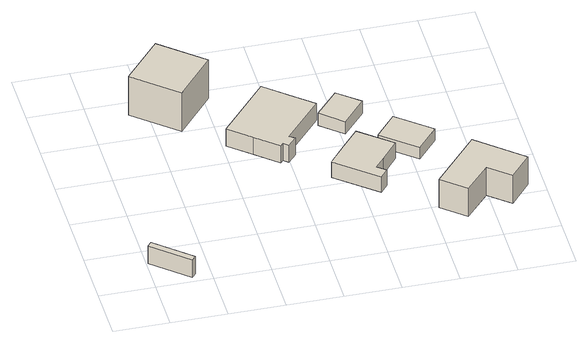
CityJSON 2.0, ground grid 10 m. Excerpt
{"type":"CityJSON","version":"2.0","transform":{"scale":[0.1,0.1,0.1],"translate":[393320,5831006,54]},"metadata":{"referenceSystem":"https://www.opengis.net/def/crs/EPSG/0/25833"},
"CityObjects":{
"building1":{"type":"Building","attributes":{"Gemeindeschluessel":"11000003","BezugspunktDach":"2200","function":"51009_1610","measuredHeight":3.8,"storeysAboveGround":0},"address":[{"country":"Germany","locality":"Berlin"}],"geometry":[{"type":"Solid","lod":"1","boundaries":[[[[0,1,2,3]],[[4,5,6,7]],[[4,7,3,2]],[[5,4,2,1]],[[6,5,1,0]],[[7,6,0,3]]]]}]},
"building2":{"type":"Building","attributes":{"Gemeindeschluessel":"11000003","BezugspunktDach":"2200","function":"31001_1010","measuredHeight":9.15,"storeysAboveGround":1},"address":[{"country":"Germany","locality":"Berlin","thoroughfareNumber":"24","thoroughfareName":"Hans-Schumacher-Straße"}],"geometry":[{"type":"Solid","lod":"1","boundaries":[[[[8,9,10,11]],[[12,13,14,15]],[[12,15,11,10]],[[13,12,10,9]],[[14,13,9,8]],[[15,14,8,11]]]]}]},
"building3":{"type":"Building","attributes":{"Gemeindeschluessel":"11000003","BezugspunktDach":"2200","function":"31001_1010","measuredHeight":4.42,"storeysAboveGround":1},"address":[{"country":"Germany","locality":"Berlin","thoroughfareNumber":"23","thoroughfareName":"Hans-Schumacher-Straße"}],"geometry":[{"type":"Solid","lod":"1","boundaries":[[[[16,17,18,19,20,21,22,23,24,25]],[[26,27,28,29,30,31,32,33,34,35]],[[26,35,25,24]],[[27,26,24,23]],[[28,27,23,22]],[[29,28,22,21]],[[30,29,21,20]],[[31,30,20,19]],[[32,31,19,18]],[[33,32,18,17]],[[34,33,17,16]],[[35,34,16,25]]]]}]},
"building4":{"type":"Building","attributes":{"Gemeindeschluessel":"11000003","BezugspunktDach":"2200","function":"31001_1010","measuredHeight":3.9,"storeysAboveGround":1},"address":[{"country":"Germany","locality":"Berlin","thoroughfareNumber":"22","thoroughfareName":"Hans-Schumacher-Straße"}],"geometry":[{"type":"Solid","lod":"1","boundaries":[[[[36,37,38,39,40,41,42,43]],[[44,45,46,47,48,49,50,51]],[[44,51,43,42]],[[45,44,42,41]],[[46,45,41,40]],[[47,46,40,39]],[[48,47,39,38]],[[49,48,38,37]],[[50,49,37,36]],[[51,50,36,43]]]]}]},
"building5":{"type":"Building","attributes":{"Gemeindeschluessel":"11000003","BezugspunktDach":"2200","function":"31001_2463","measuredHeight":2.63,"storeysAboveGround":1},"address":[{"country":"Germany","locality":"Berlin","thoroughfareNumber":"23 (1)","thoroughfareName":"Hans-Schumacher-Straße"}],"geometry":[{"type":"Solid","lod":"1","boundaries":[[[[52,53,54,55]],[[56,57,58,59]],[[56,59,55,54]],[[57,56,54,53]],[[58,57,53,52]],[[59,58,52,55]]]]}]},
"building6":{"type":"Building","attributes":{"Gemeindeschluessel":"11000003","BezugspunktDach":"2200","function":"31001_2000","measuredHeight":2.46,"storeysAboveGround":1},"address":[{"country":"Germany","locality":"Berlin","thoroughfareNumber":"22 (1)","thoroughfareName":"Hans-Schumacher-Straße"}],"geometry":[{"type":"Solid","lod":"1","boundaries":[[[[60,61,62,63]],[[64,65,66,67]],[[64,67,63,62]],[[65,64,62,61]],[[66,65,61,60]],[[67,66,60,63]]]]}]},
"building7":{"type":"Building","attributes":{"Gemeindeschluessel":"11000003","BezugspunktDach":"2200","function":"31001_1010","measuredHeight":5.89,"storeysAboveGround":2},"address":[{"country":"Germany","locality":"Berlin","thoroughfareNumber":"21","thoroughfareName":"Hans-Schumacher-Straße"}],"geometry":[{"type":"Solid","lod":"1","boundaries":[[[[68,69,70,71,72,73]],[[74,75,76,77,78,79]],[[74,79,73,72]],[[75,74,72,71]],[[76,75,71,70]],[[77,76,70,69]],[[78,77,69,68]],[[79,78,68,73]]]]}]}
},
"vertices":[
[64,7,41],[71,15,41],[8,70,41],[1,62,41],[8,70,3],[71,15,3],[64,7,3],[1,62,3],
[144,402,82],[209,478,82],[133,543,82],[68,467,82],[133,543,0],[209,478,0],[144,402,0],[68,467,0],
[244,309,39],[283,275,39],[288,281,39],[297,273,39],[312,290,39],[303,297,39],[369,373,39],[329,407,39],[290,441,39],[205,342,39],[290,441,3],[329,407,3],[369,373,3],[303,297,3],[312,290,3],[297,273,3],[288,281,3],[283,275,3],[244,309,3],[205,342,3],
[427,154,38],[440,170,38],[425,182,38],[442,202,38],[472,238,38],[415,285,38],[385,250,38],[355,214,38],[385,250,5],[415,285,5],[472,238,5],[442,202,5],[425,182,5],[440,170,5],[427,154,5],[355,214,5],
[407,324,30],[448,372,30],[409,405,30],[368,358,30],[409,405,4],[448,372,4],[407,324,4],[368,358,4],
[512,229,28],[548,272,28],[488,322,28],[452,279,28],[488,322,3],[548,272,3],[512,229,3],[452,279,3],
[552,55,64],[595,104,64],[633,72,64],[670,115,64],[590,184,64],[510,91,64],[590,184,5],[670,115,5],[633,72,5],[595,104,5],[552,55,5],[510,91,5]
]}
